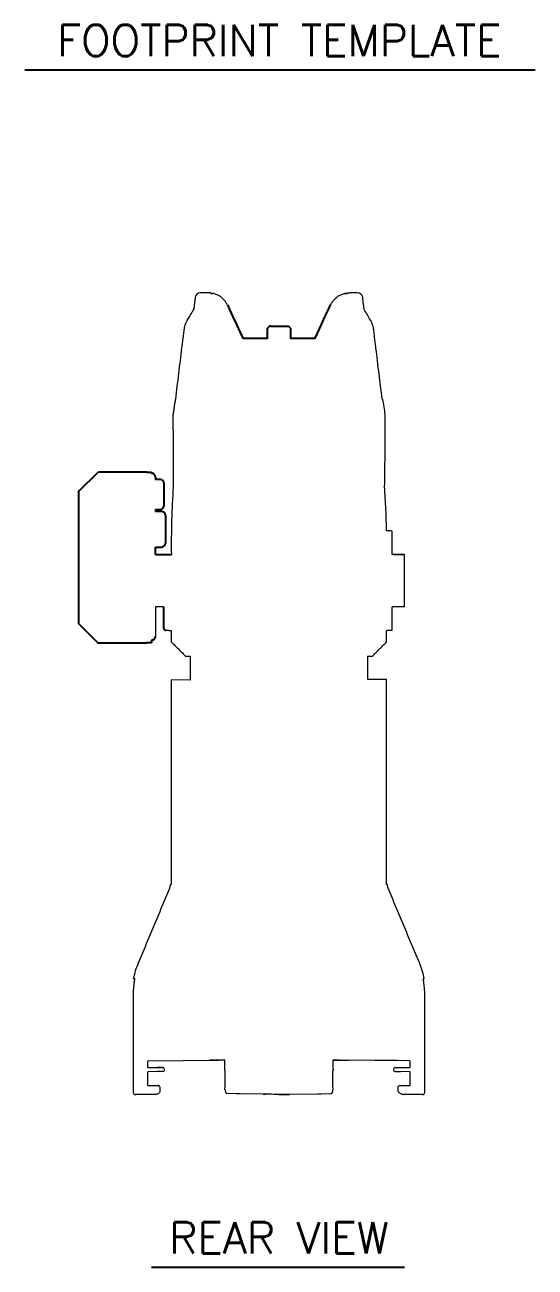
# Model space of a CAD drawing. Extents: x 12.3 to 108.7, y 1.1 to 80.4.
# Drawn here: x 96.48 to 108.74, y 50.55 to 80.37 of the extents above; entities that cross this region are included whole.
import ezdxf
from ezdxf.enums import TextEntityAlignment as Align

# ---------------------------------------------------------------- set-up
doc = ezdxf.new("R2010")
doc.units = 0
doc.header["$MEASUREMENT"] = 0
doc.linetypes.add('SLD-Solid', pattern=[0])
doc.layers.add('OBJECT', color=7, linetype='CONTINUOUS')
doc.styles.get("Standard").update_dxf_attribs({"font": 'SIMPLEX'})

msp = doc.modelspace()

# ---------------------------------------------------------------- linework, layer by layer
at = {"layer": 'OBJECT', "color": 1}
for p, q in [((96.485, 79.293), (108.735, 79.293)), ((99.528, 50.548), (105.6, 50.548))]:
    msp.add_line(p, q, dxfattribs=at)
at = {"layer": 'OBJECT', "linetype": 'SLD-Solid', "lineweight": 15}
for p, q in [((100.89, 73.939), (100.698, 73.939)), ((104.471, 73.939), (104.277, 73.939)), ((100.099, 71.389), (100.106, 71.389)), ((105.299, 67.655), (105.299, 68.222)), ((99.619, 67.655), (99.619, 67.656)), ((105.595, 67.656), (105.407, 67.656)), ((105.407, 67.656), (105.407, 67.655)), ((105.407, 67.655), (105.595, 67.655)), ((105.595, 67.656), (105.595, 67.655)), ((105.595, 66.405), (105.595, 67.655)), ((99.813, 66.404), (99.813, 65.9)), ((105.299, 65.842), (105.299, 66.404)), ((100.456, 65.206), (100.355, 65.206)), ((100.456, 65.206), (100.456, 64.918)), ((104.714, 65.206), (104.714, 64.918)), ((104.815, 65.206), (104.714, 65.206)), ((100.456, 64.918), (100.456, 64.641)), ((104.714, 64.918), (104.714, 64.663)), ((100.456, 64.641), (100, 64.645)), ((104.714, 64.663), (105.17, 64.667)), ((99.983, 59.732), (100, 59.732)), ((105.186, 59.732), (105.17, 59.732)), ((99.11, 57.472), (99.095, 57.472)), ((99.122, 57.472), (99.11, 57.472)), ((106.047, 57.472), (106.059, 57.472)), ((106.059, 57.472), (106.074, 57.472)), ((99.435, 55.503), (99.447, 55.503)), ((99.435, 55.341), (99.435, 55.503)), ((99.447, 55.503), (101.112, 55.518)), ((101.288, 55.52), (100.915, 55.516)), ((101.112, 55.518), (101.142, 55.518)), ((101.288, 55.52), (101.142, 55.518)), ((101.288, 55.52), (101.27, 55.519)), ((101.288, 55.309), (101.288, 55.52)), ((104.027, 55.518), (103.881, 55.52)), ((103.881, 55.52), (104.255, 55.516)), ((103.881, 55.52), (103.881, 55.32)), ((104.027, 55.518), (104.058, 55.518)), ((105.722, 55.503), (104.058, 55.518)), ((105.418, 55.506), (104.255, 55.516)), ((105.722, 55.503), (105.735, 55.503)), ((105.735, 55.341), (105.735, 55.503)), ((99.435, 55.341), (99.793, 55.338)), ((99.793, 55.243), (99.435, 55.24)), ((99.435, 54.91), (99.435, 55.24)), ((99.795, 55.338), (99.667, 55.339)), ((99.793, 55.243), (99.667, 55.242)), ((99.793, 55.338), (99.796, 55.338)), ((99.796, 55.243), (99.793, 55.243)), ((101.285, 55.288), (101.285, 55.291)), ((101.288, 55.27), (101.288, 54.855)), ((103.881, 54.867), (103.881, 55.259)), ((103.884, 55.277), (103.884, 55.302)), ((105.374, 55.338), (105.376, 55.338)), ((105.376, 55.243), (105.374, 55.243)), ((105.374, 55.243), (105.502, 55.242)), ((105.376, 55.338), (105.735, 55.341)), ((105.376, 55.338), (105.502, 55.339)), ((105.735, 55.24), (105.376, 55.243)), ((105.735, 54.91), (105.735, 55.24)), ((99.435, 54.91), (99.673, 54.908)), ((99.5, 54.909), (99.673, 54.908)), ((105.496, 54.908), (105.735, 54.91)), ((105.496, 54.908), (105.669, 54.909)), ((99.233, 54.693), (99.145, 54.692)), ((99.474, 54.695), (99.233, 54.693)), ((99.637, 54.697), (99.436, 54.695)), ((99.637, 54.697), (99.474, 54.695)), ((101.566, 54.713), (101.336, 54.717)), ((101.651, 54.711), (101.566, 54.713)), ((102.25, 54.701), (101.651, 54.711)), ((102.585, 54.695), (102.764, 54.696)), ((103.517, 54.703), (102.838, 54.697)), ((103.599, 54.704), (103.517, 54.703)), ((103.831, 54.706), (103.599, 54.704)), ((103.884, 54.83), (103.884, 54.84)), ((105.438, 54.848), (105.438, 54.848)), ((105.438, 54.822), (105.438, 54.821)), ((105.825, 54.694), (105.571, 54.696)), ((105.734, 54.695), (105.571, 54.696)), ((105.936, 54.693), (105.825, 54.694)), ((106.024, 54.692), (105.936, 54.693))]:
    msp.add_line(p, q, dxfattribs=at)
at = {"layer": 'OBJECT'}
for p, q in [((100.949, 73.936), (101.001, 73.927)), ((104.168, 73.927), (104.221, 73.936)), ((102.361, 73.143), (102.311, 73.093)), ((102.312, 73.093), (102.311, 73.093)), ((102.312, 73.093), (102.312, 73.068)), ((102.378, 73.143), (102.361, 73.143)), ((102.361, 73.143), (102.361, 73.143)), ((102.378, 73.143), (102.811, 73.143)), ((102.861, 73.093), (102.811, 73.143)), ((105.064, 71.389), (105.07, 71.389)), ((98.217, 69.614), (97.79, 69.187)), ((99.404, 69.634), (98.267, 69.634)), ((99.404, 69.634), (99.529, 69.634)), ((99.529, 69.634), (99.529, 69.606)), ((99.619, 69.516), (99.619, 69.514)), ((99.619, 69.514), (99.619, 69.457)), ((99.739, 69.457), (99.619, 69.457)), ((99.819, 69.377), (99.819, 69.26)), ((99.819, 69.26), (99.819, 68.945)), ((97.769, 69.137), (97.769, 66.032)), ((99.819, 68.945), (99.819, 68.822)), ((99.619, 68.742), (99.739, 68.742)), ((99.619, 68.742), (99.619, 68.694)), ((99.763, 68.694), (99.619, 68.694)), ((99.859, 68.598), (99.859, 68.459)), ((99.859, 68.459), (99.859, 68.081)), ((99.859, 68.081), (99.859, 67.932)), ((99.62, 67.713), (99.619, 67.713)), ((99.62, 67.836), (99.763, 67.836)), ((99.62, 67.656), (99.62, 67.836)), ((99.619, 67.656), (100.002, 67.656)), ((99.813, 66.404), (99.813, 65.9)), ((97.79, 65.982), (98.217, 65.555)), ((98.267, 65.534), (99.404, 65.534)), ((99.529, 65.534), (99.404, 65.534)), ((99.529, 65.604), (99.529, 65.534)), ((99.529, 65.574), (99.529, 65.576)), ((99.734, 54.848), (99.735, 54.848))]:
    msp.add_line(p, q, dxfattribs=at)
at = {"layer": 'OBJECT', "flags": 128}
for points in [[(101.347, 73.651), (101.4, 73.537), (101.481, 73.363), (101.567, 73.18), (101.657, 72.987), (101.718, 72.855), (102.311, 72.855), (102.311, 73.093)], [(102.861, 73.093), (102.861, 72.855), (103.453, 72.855), (103.515, 72.987), (103.605, 73.18), (103.69, 73.363), (103.771, 73.537), (103.824, 73.651)]]:
    msp.add_lwpolyline(points, dxfattribs=at)
at = {"layer": 'OBJECT', "linetype": 'SLD-Solid', "lineweight": 15, "flags": 128}
for points in [[(105.407, 67.655), (105.4, 67.655), (105.378, 67.655), (105.342, 67.655), (105.299, 67.655)], [(105.595, 67.655), (105.588, 67.655), (105.566, 67.655), (105.529, 67.655), (105.478, 67.654), (105.413, 67.654), (105.336, 67.654)], [(99.813, 66.404), (99.802, 66.404), (99.737, 66.404), (99.686, 66.405), (99.649, 66.405), (99.627, 66.405), (99.619, 66.405), (99.619, 65.694)], [(105.595, 66.405), (105.588, 66.405), (105.566, 66.405), (105.529, 66.405), (105.478, 66.404), (105.413, 66.404), (105.336, 66.404), (105.299, 66.404)]]:
    msp.add_lwpolyline(points, dxfattribs=at)
at = {"layer": 'OBJECT', "linetype": 'SLD-Solid', "lineweight": 15}
for centre, radius, start, end in [((100.698, 73.814), 0.125, 90, 173), ((104.471, 73.814), 0.125, 7, 90), ((118.447, 67.953), 18.447, 175.8625, 180.9216), ((86.723, 67.953), 18.447, 0.8431, 4.2679), ((99.873, 65.9), 0.06, 180, 268), ((99.795, 55.295), 0.043, 0.3368, 89.5), ((99.795, 55.286), 0.043, 270.5, 0.3396), ((105.374, 55.295), 0.043, 90.5, 180.3396), ((105.374, 55.286), 0.043, 180.3368, 269.5), ((99.145, 54.752), 0.06, 180.7164, 270.5), ((105.437, 54.892), 0.0446, 267.2294, 270.8857), ((105.437, 54.778), 0.0437, 89.0829, 92.8116), ((106.025, 54.752), 0.06, 269.5, 0.7083)]:
    msp.add_arc(centre, radius, start, end, dxfattribs=at)
at = {"layer": 'OBJECT'}
for centre, radius, start, end in [((98.267, 69.564), 0.07, 90.0005, 134.9995), ((99.529, 69.516), 0.09, 359.9998, 90.0002), ((99.739, 69.377), 0.08, 0, 90), ((97.839, 69.137), 0.07, 134.9997, 180.0003), ((99.739, 68.822), 0.08, 270, 0), ((99.763, 68.598), 0.096, 0, 90), ((99.763, 67.932), 0.096, 270, 0), ((97.839, 66.032), 0.07, 179.9997, 225.0005), ((99.529, 65.694), 0.09, 269.9999, 0.0001), ((99.873, 65.9), 0.06, 180, 268), ((98.267, 65.604), 0.07, 225.0001, 270.0001)]:
    msp.add_arc(centre, radius, start, end, dxfattribs=at)
at = {"layer": 'OBJECT', "linetype": 'SLD-Solid', "lineweight": 15}
for centre, major_axis, ratio, start_param, end_param in [((102.594, 118.316), (0.025, 164.105), 0.016211, 1.863187, 1.874223), ((101.336, 54.837), (0, 0.12), 0.424231, 1.698938, 3.135512), ((103.831, 54.831), (0, 0.125), 0.424265, 3.144633, 4.708711), ((103.859, 54.84), (-0.0001, 0.06), 0.424254, 4.707192, 5.183978)]:
    msp.add_ellipse(centre, major_axis=major_axis, ratio=ratio, start_param=start_param, end_param=end_param, dxfattribs=at)
for points in [[(100.574, 73.829), (100.539, 73.542)], [(100.949, 73.936), (100.926, 73.938)], [(104.221, 73.936), (104.244, 73.938)], [(104.63, 73.542), (104.595, 73.829)], [(100.099, 71.389), (100.039, 71.015)], [(105.13, 71.015), (105.119, 69.326)], [(105.299, 68.222), (105.167, 68.226)], [(99.87, 65.84), (100, 65.835)], [(100, 65.836), (100, 65.561)], [(105.169, 65.837), (105.299, 65.842)], [(105.17, 65.561), (105.17, 65.818)], [(100, 65.561), (100.355, 65.206)], [(104.815, 65.206), (105.17, 65.561)], [(100, 64.645), (100, 59.732)], [(105.17, 59.732), (105.17, 64.667)], [(99.964, 59.645), (99.983, 59.732)], [(105.206, 59.645), (105.186, 59.732)], [(99.213, 57.857), (99.964, 59.645)], [(105.956, 57.857), (105.206, 59.645)], [(99.085, 57.091), (99.085, 54.752)], [(99.085, 57.091), (99.085, 57.091)], [(106.085, 57.091), (106.084, 57.091)], [(106.085, 54.752), (106.085, 57.091)], [(99.838, 55.286), (99.838, 55.295)], [(105.331, 55.295), (105.331, 55.286)], [(99.735, 54.801), (99.735, 54.848)], [(102.206, 54.702), (102.25, 54.701)], [(102.764, 54.696), (102.838, 54.697)], [(105.435, 54.848), (105.435, 54.822)], [(105.435, 54.848), (105.435, 54.848)]]:
    msp.add_open_spline(points, degree=1, dxfattribs=at)
for points, knots in [([(100.926, 73.938), (100.922, 73.938), (100.912, 73.939), (100.901, 73.939), (100.893, 73.939), (100.891, 73.939), (100.891, 73.939)], [0, 0, 0, 0, 0.3057761, 0.8626301, 0.9783943, 1, 1, 1, 1]), ([(101.053, 73.912), (101.042, 73.915), (101.024, 73.921), (101.008, 73.925), (101.001, 73.927)], [0, 0, 0, 0, 0.594486, 1, 1, 1, 1]), ([(101.344, 73.65), (101.33, 73.678), (101.299, 73.734), (101.239, 73.801), (101.171, 73.856), (101.108, 73.892), (101.068, 73.906), (101.053, 73.912)], [0, 0, 0, 0, 0.203304, 0.4144471, 0.6339113, 0.8589827, 1, 1, 1, 1]), ([(103.825, 73.65), (103.84, 73.678), (103.87, 73.734), (103.93, 73.801), (103.998, 73.856), (104.062, 73.892), (104.101, 73.906), (104.116, 73.912)], [0, 0, 0, 0, 0.203304, 0.414447, 0.633911, 0.858983, 1, 1, 1, 1]), ([(104.116, 73.912), (104.127, 73.915), (104.145, 73.921), (104.162, 73.925), (104.168, 73.927)], [0, 0, 0, 0, 0.594486, 1, 1, 1, 1]), ([(104.244, 73.938), (104.247, 73.938), (104.258, 73.939), (104.269, 73.939), (104.276, 73.939), (104.278, 73.939), (104.278, 73.939)], [0, 0, 0, 0, 0.305776, 0.86263, 0.978394, 1, 1, 1, 1]), ([(100.106, 71.389), (100.156, 71.799), (100.211, 72.25), (100.272, 72.742), (100.287, 72.865), (100.303, 72.987), (100.314, 73.111), (100.365, 73.256), (100.454, 73.393), (100.515, 73.498), (100.54, 73.542)], [0, 0, 0, 0, 0.543778, 0.5981558, 0.6525336, 0.7069114, 0.7612418, 0.8152445, 0.9076033, 0.9749, 0.9749, 0.9749, 0.9749]), ([(105.064, 71.389), (105.013, 71.799), (104.958, 72.25), (104.897, 72.742), (104.883, 72.865), (104.866, 72.987), (104.856, 73.111), (104.804, 73.256), (104.715, 73.393), (104.655, 73.498), (104.63, 73.542)], [0, 0, 0, 0, 0.543778, 0.5981558, 0.6525336, 0.7069114, 0.7612418, 0.8152445, 0.9076033, 0.9749, 0.9749, 0.9749, 0.9749]), ([(105.07, 71.389), (105.08, 71.327), (105.1, 71.202), (105.12, 71.077), (105.13, 71.015)], [0, 0, 0, 0, 0.499837, 1, 1, 1, 1]), ([(105.169, 65.837), (105.169, 65.832), (105.17, 65.821), (105.17, 65.819), (105.17, 65.818)], [0, 0, 0, 0, 0.4290587, 1, 1, 1, 1]), ([(99.095, 57.472), (99.11, 57.537), (99.14, 57.669), (99.189, 57.794), (99.213, 57.857)], [0, 0, 0, 0, 0.497472, 1, 1, 1, 1]), ([(106.074, 57.472), (106.059, 57.537), (106.03, 57.669), (105.981, 57.794), (105.956, 57.857)], [0, 0, 0, 0, 0.497472, 1, 1, 1, 1]), ([(99.122, 57.472), (99.115, 57.437), (99.103, 57.366), (99.091, 57.262), (99.086, 57.17), (99.085, 57.114), (99.085, 57.091)], [0, 0, 0, 0, 0.282132, 0.560556, 0.820226, 1, 1, 1, 1]), ([(106.084, 57.091), (106.084, 57.115), (106.084, 57.184), (106.075, 57.299), (106.062, 57.402), (106.05, 57.46), (106.047, 57.472)], [0, 0, 0, 0, 0.186468, 0.539295, 0.903062, 1, 1, 1, 1]), ([(101.285, 55.291), (101.286, 55.294), (101.286, 55.299), (101.287, 55.305), (101.288, 55.308), (101.288, 55.309)], [0, 0, 0, 0, 0.418069, 0.83536, 1, 1, 1, 1]), ([(101.288, 55.27), (101.288, 55.272), (101.286, 55.277), (101.285, 55.284), (101.285, 55.287), (101.285, 55.288)], [0, 0, 0, 0, 0.4419364, 0.8852198, 1, 1, 1, 1]), ([(103.881, 55.32), (103.882, 55.318), (103.883, 55.313), (103.884, 55.307), (103.884, 55.303), (103.884, 55.302)], [0, 0, 0, 0, 0.44305, 0.887471, 1, 1, 1, 1]), ([(103.884, 55.277), (103.884, 55.274), (103.884, 55.268), (103.882, 55.263), (103.881, 55.26), (103.881, 55.259)], [0, 0, 0, 0, 0.418553, 0.836299, 1, 1, 1, 1]), ([(99.734, 54.848), (99.734, 54.851), (99.734, 54.862), (99.727, 54.878), (99.714, 54.894), (99.696, 54.905), (99.681, 54.907), (99.673, 54.908)], [0, 0, 0, 0, 0.112638, 0.334582, 0.542705, 0.751441, 1, 1, 1, 1]), ([(105.496, 54.908), (105.489, 54.907), (105.474, 54.905), (105.455, 54.894), (105.441, 54.877), (105.435, 54.861), (105.435, 54.851), (105.436, 54.848)], [0, 0, 0, 0, 0.228095, 0.459975, 0.684907, 0.907433, 1, 1, 1, 1]), ([(99.718, 54.745), (99.713, 54.738), (99.699, 54.719), (99.671, 54.701), (99.648, 54.698), (99.637, 54.697)], [0, 0, 0, 0, 0.259526, 0.640095, 1, 1, 1, 1]), ([(99.731, 54.777), (99.731, 54.776), (99.73, 54.764), (99.724, 54.754), (99.718, 54.745)], [0.1361317, 0.1361317, 0.1361317, 0.1361317, 0.2098762, 1, 1, 1, 1]), ([(99.731, 54.777), (99.734, 54.784), (99.735, 54.792), (99.735, 54.8), (99.735, 54.801)], [0.5039528, 0.5039528, 0.5039528, 0.5039528, 0.9711531, 1, 1, 1, 1]), ([(101.286, 54.822), (101.286, 54.828), (101.285, 54.839), (101.287, 54.85), (101.288, 54.855)], [0, 0, 0, 0, 0.517588, 1, 1, 1, 1]), ([(102.585, 54.695), (102.505, 54.696), (102.378, 54.698), (102.252, 54.701), (102.206, 54.702)], [0, 0, 0, 0, 0.633133, 1, 1, 1, 1]), ([(102.838, 54.697), (102.755, 54.696), (102.671, 54.696), (102.586, 54.695), (102.585, 54.695)], [0, 0, 0, 0, 0.985074, 1, 1, 1, 1]), ([(105.435, 54.821), (105.435, 54.821), (105.434, 54.807), (105.44, 54.782), (105.457, 54.75), (105.484, 54.724), (105.517, 54.705), (105.548, 54.697), (105.566, 54.697), (105.571, 54.696)], [0, 0, 0, 0, 0.012209, 0.190932, 0.365871, 0.54185, 0.725688, 0.921408, 1, 1, 1, 1])]:
    msp.add_open_spline(points, degree=3, knots=knots, dxfattribs=at)
at = {"layer": 'OBJECT'}
msp.add_open_spline([(102.361, 73.143), (102.361, 73.143), (102.345, 73.126), (102.328, 73.11), (102.312, 73.093)], degree=3, knots=[0, 0, 0, 0, 0.013759, 1, 1, 1, 1], dxfattribs=at)

# ---------------------------------------------------------------- texts
at = {"layer": 'OBJECT', "color": 1}
for s, p in [('FOOTPRINT TEMPLATE', (102.593, 79.625)), ('REAR VIEW', (102.587, 50.879))]:
    msp.add_text(s, height=0.75, dxfattribs=at).set_placement(p, align=Align.CENTER)

doc.saveas('drawing.dxf')
